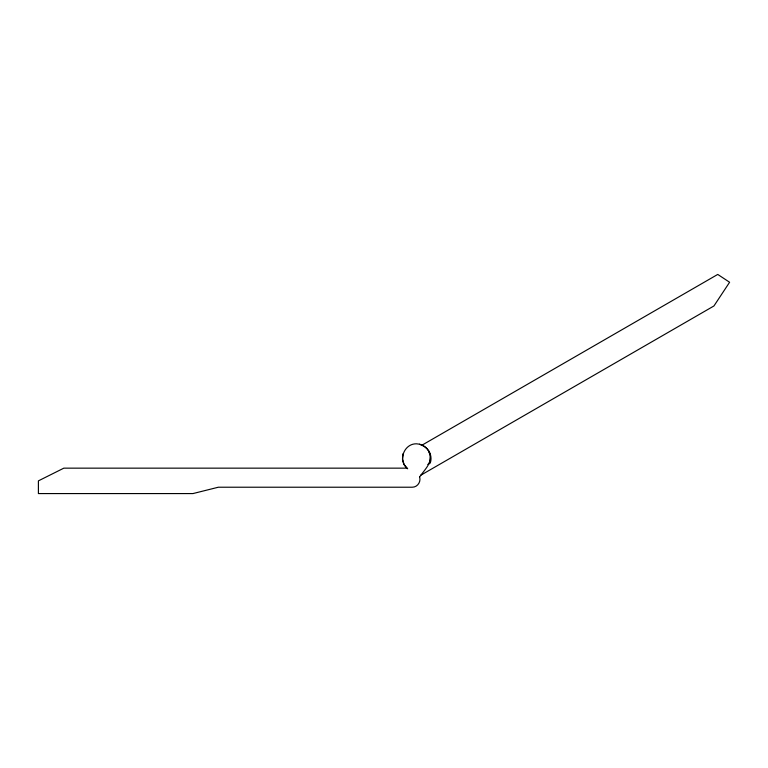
<?xml version="1.0" encoding="UTF-8"?>
<svg xmlns="http://www.w3.org/2000/svg" width="768" height="768" viewBox="0 0 768 768"><rect width="100%" height="100%" fill="white"/><g stroke="black" fill="none" stroke-linecap="round" stroke-linejoin="round"><path stroke-width="1.15" d="M403.046 453.686L402.48 459.226L404.112 464.544L407.693 468.816M428.832 463.843L430.061 461.309L430.33 455.741L428.419 450.518M419.549 444.154L421.92 445.219L717.744 274.426L729.6 282.259L713.933 305.971L420.576 475.344M427.814 464.438L430.262 463.018C432.778 456.067 428.803 447.821 421.92 445.219M419.626 476.966C421.162 481.91 417.379 487.267 412.234 487.219L218.371 487.219L192.96 493.574L38.4 493.574L38.4 480.864L63.83 468.154L406.925 468.154C397.776 460.042 404.227 443.558 416.448 443.808C422.16 444.067 427.21 447.504 429.523 452.726C433.325 462.384 424.397 469.718 419.626 476.966"/></g></svg>
